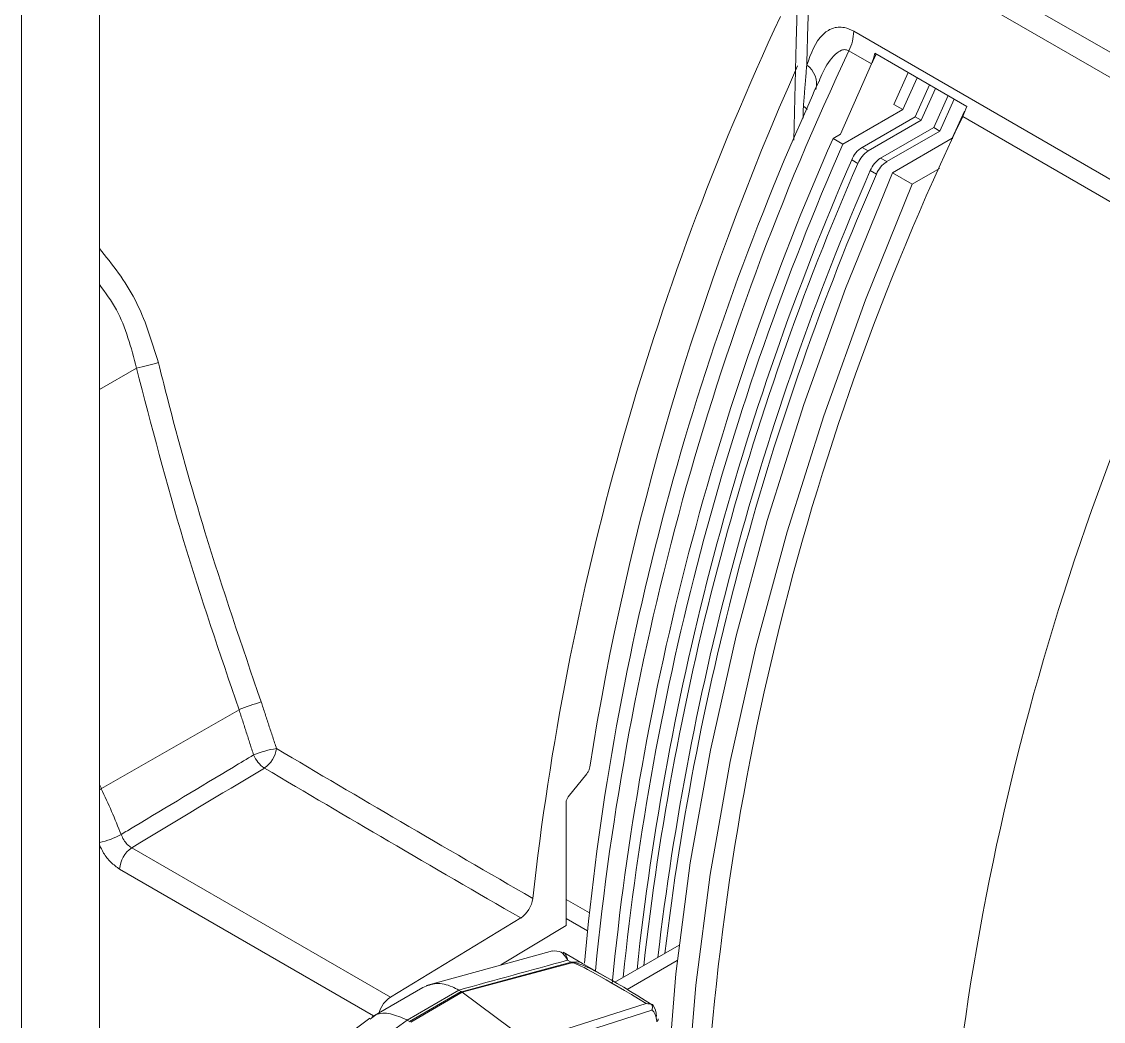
# Model space of a CAD drawing. Extents: x 11 to 120, y 2 to 94.
# Drawn here: x 18.834 to 20.685, y 73.186 to 74.896 of the extents above; entities that cross this region are included whole.
import ezdxf

# ---------------------------------------------------------------- set-up
doc = ezdxf.new("R2010")
doc.units = 0
doc.header["$MEASUREMENT"] = 0
doc.linetypes.add('SLD-Solid', pattern=[0])
doc.layers.add('OBJECT', color=7, linetype='CONTINUOUS')

msp = doc.modelspace()

# ---------------------------------------------------------------- linework, layer by layer
at = {"layer": 'OBJECT', "color": 7, "linetype": 'SLD-Solid', "lineweight": 15}
for p, q in [((18.9669, 79.8738), (18.9669, 72.8371)), ((18.8339, 79.7971), (18.8339, 72.7357)), ((20.1951, 75.1333), (20.869, 74.7443)), ((20.8589, 74.707), (20.185, 75.096)), ((20.2576, 74.8798), (20.8563, 74.5342)), ((20.2882, 74.824), (20.2494, 74.8464)), ((20.2882, 74.824), (20.2959, 74.8408)), ((20.2937, 74.8421), (20.4509, 74.7514)), ((20.2882, 74.824), (20.2349, 74.7039)), ((20.351, 74.809), (20.3264, 74.7545)), ((20.366, 74.8004), (20.3415, 74.7458)), ((20.3627, 74.7336), (20.3873, 74.7881)), ((20.3732, 74.7275), (20.3978, 74.782)), ((20.3264, 74.7545), (20.3415, 74.7458)), ((20.3944, 74.7153), (20.419, 74.7698)), ((20.4049, 74.7092), (20.4295, 74.7637)), ((20.3415, 74.7458), (20.2392, 74.6868)), ((20.4262, 74.6969), (20.4469, 74.7429)), ((20.2719, 74.6812), (20.3627, 74.7336)), ((20.2824, 74.6751), (20.3732, 74.7275)), ((20.3732, 74.7275), (20.3627, 74.7336)), ((20.8481, 74.5008), (20.4441, 74.734)), ((20.2349, 74.7039), (20.2222, 74.6966)), ((20.3036, 74.6629), (20.3944, 74.7153)), ((20.3142, 74.6568), (20.4049, 74.7092)), ((20.4049, 74.7092), (20.3944, 74.7153)), ((20.2222, 74.6966), (20.2392, 74.6868)), ((20.2719, 74.6812), (20.2824, 74.6751)), ((20.3239, 74.6379), (20.4262, 74.6969)), ((20.427, 74.6964), (20.4262, 74.6969)), ((20.3036, 74.6629), (20.3142, 74.6568)), ((20.2646, 74.6537), (20.2541, 74.6598)), ((20.3578, 74.6183), (20.4044, 74.6452)), ((20.2964, 74.6353), (20.2858, 74.6414)), ((20.3578, 74.6183), (20.3239, 74.6379)), ((19.0305, 74.3037), (18.9669, 74.2672)), ((19.2059, 73.7194), (18.9703, 73.5843)), ((19.8009, 73.6098), (19.7692, 73.5703)), ((18.9669, 73.5916), (18.9703, 73.5843)), ((18.9669, 73.5824), (18.9703, 73.5843)), ((19.7656, 73.3505), (19.7656, 73.5612)), ((19.0223, 73.483), (19.4648, 73.2276)), ((19.4362, 73.1958), (19.0016, 73.4466)), ((19.8054, 73.3718), (19.7656, 73.3948)), ((19.6879, 73.3631), (19.4648, 73.2276)), ((19.7656, 73.3505), (19.654, 73.2827)), ((19.7656, 73.3621), (19.8021, 73.3411)), ((19.9587, 73.3166), (19.8491, 73.2533)), ((19.7937, 73.2853), (19.7606, 73.3044)), ((19.5864, 73.237), (19.7741, 73.2873)), ((19.7752, 73.2866), (19.5874, 73.2363)), ((19.7681, 73.2908), (19.7741, 73.2873)), ((19.8471, 73.2545), (19.7937, 73.2853)), ((19.9557, 73.2904), (19.8701, 73.2409)), ((19.5205, 73.2444), (19.4335, 73.1942)), ((19.4938, 73.1884), (19.5822, 73.2395)), ((19.5858, 73.2373), (19.4974, 73.1863)), ((19.5818, 73.2397), (19.5822, 73.2395)), ((19.5822, 73.2395), (19.5858, 73.2373)), ((19.5858, 73.2373), (19.5864, 73.237)), ((19.4999, 73.1851), (19.5879, 73.236)), ((19.5874, 73.2363), (19.5879, 73.236)), ((19.5879, 73.236), (19.6993, 73.1527)), ((19.9025, 73.2167), (19.7005, 73.1521)), ((19.7195, 73.1439), (19.9123, 73.2056)), ((19.4938, 73.1884), (19.4935, 73.1886)), ((19.4974, 73.1863), (19.4938, 73.1884))]:
    msp.add_line(p, q, dxfattribs=at)
at = {"layer": 'OBJECT', "color": 7, "linetype": 'SLD-Solid', "lineweight": 15, "flags": 128}
for points in [[(20.1673, 75.122), (20.1594, 74.8611), (20.1554, 74.6936)], [(20.1977, 74.7941), (20.1901, 74.7771), (20.1871, 74.7698)], [(20.1715, 74.7518), (20.1778, 74.7463), (20.1781, 74.746)], [(20.3239, 74.6379), (20.2438, 74.44), (20.1723, 74.2415), (20.1097, 74.0431), (20.0563, 73.8457), (20.0123, 73.6502), (19.9779, 73.4572), (19.9532, 73.2676), (19.9384, 73.0823), (19.9334, 72.9019), (19.9384, 72.7272), (19.9532, 72.559), (19.9779, 72.398), (20.0123, 72.2447), (20.0563, 72.0999), (20.1097, 71.9642), (20.1723, 71.838), (20.2438, 71.7221), (20.3239, 71.6167)], [(20.3578, 74.6183), (20.2777, 74.4204), (20.2062, 74.2219), (20.1436, 74.0235), (20.0902, 73.8262), (20.0463, 73.6306), (20.0118, 73.4376), (19.9872, 73.248), (19.9723, 73.0627), (19.9674, 72.8823), (19.9723, 72.7076), (19.9872, 72.5394), (20.0118, 72.3784), (20.0463, 72.2251), (20.0902, 72.0803), (20.1436, 71.9446), (20.2062, 71.8185), (20.2777, 71.7025), (20.3578, 71.5971)], [(19.7424, 73.3067), (19.6951, 73.2939), (19.5264, 73.2476)], [(19.7768, 73.2875), (19.783, 73.2881), (19.7887, 73.2874), (19.7937, 73.2853), (19.7937, 73.2853)], [(19.4648, 73.2276), (19.4608, 73.2246), (19.4569, 73.2209), (19.4533, 73.2166), (19.4502, 73.2117), (19.4476, 73.2066), (19.4457, 73.2013), (19.4457, 73.2013)], [(19.4295, 73.1916), (19.2598, 73.064), (19.1474, 72.979)], [(19.9205, 73.1863), (19.9216, 73.1872), (19.9224, 73.1883), (19.9229, 73.1894), (19.923, 73.1906), (19.923, 73.1906)]]:
    msp.add_lwpolyline(points, dxfattribs=at)
at = {"layer": 'OBJECT', "color": 7, "linetype": 'SLD-Solid', "lineweight": 15}
for centre, radius, start, end in [((24.5038, 72.8632), 4.8249, 154.9672, 173.6534), ((20.1726, 74.883), 0.0851, 334.5116, 357.8245), ((24.5785, 72.8067), 4.7856, 154.7718, 174.4129), ((24.5151, 72.8777), 4.7674, 155.9469, 171.0291), ((20.1539, 74.7894), 0.0401, 346.9432, 54.3875), ((24.403, 72.8682), 4.625, 155.7222, 174.8213), ((24.5618, 72.7625), 4.5653, 154.415, 178.3612), ((24.546, 72.7943), 4.7238, 156.2524, 174.4573), ((24.5738, 72.7809), 4.7351, 156.2648, 174.1756), ((20.2964, 74.6427), 0.0456, 122.5267, 158.085), ((20.307, 74.6366), 0.0456, 122.5267, 158.085), ((20.3282, 74.6244), 0.0456, 122.5267, 158.085), ((24.599, 72.7661), 4.7396, 156.4505, 173.8353), ((24.6161, 72.7578), 4.7466, 156.4579, 173.6608), ((20.3387, 74.6183), 0.0456, 122.5267, 158.085), ((24.6507, 72.7411), 4.7606, 156.4729, 173.3098), ((24.6678, 72.7328), 4.7675, 156.4803, 173.1357), ((24.9657, 72.5293), 4.5653, 154.415, 178.3612), ((18.7961, 75.3303), 1.053, 282.8624, 284.9574), ((19.3987, 73.2281), 0.5278, 107.0677, 111.4245), ((19.2978, 73.4767), 0.1784, 98.9572, 112.0474), ((19.2238, 73.6586), 0.0465, 303.0894, 352.952), ((19.275, 73.6595), 0.0475, 201.6672, 237.2072), ((17.8417, 73.0508), 1.2483, 21.377, 25.2989), ((18.945, 73.6106), 0.1203, 280.4947, 299.4899), ((19.0479, 73.4445), 0.0463, 123.5404, 177.3258), ((19.6618, 73.4021), 0.047, 303.8013, 353.124), ((19.7623, 73.2668), 0.0237, 56.8484, 59.988), ((19.7563, 73.2862), 0.0206, 0.9878, 3.589), ((19.9193, 73.1898), 0.00372, 287.7956, 347.385), ((19.913, 73.1901), 0.01, 353.5344, 0), ((19.913, 73.1901), 0.01, 0, 2.6099)]:
    msp.add_arc(centre, radius, start, end, dxfattribs=at)
for centre, major_axis, ratio, start_param, end_param in [((20.2397, 74.8404), (0.0367, 0.0501), 0.810256, 4.963753, 5.278112), ((20.4213, 74.7356), (0.0287, 0.055), 0.340719, 4.860677, 5.175037), ((24.7171, 77.5076), (25.1934, 15.3003), 0.016891, 4.474128, 4.483365), ((19.7727, 73.5653), (0.005, 0.00866), 0.577456, 1.309193, 2.356174), ((21.2983, 72.4625), (5.759, 1.2811), 0.198331, 1.795372, 1.829063), ((20.1659, 73.0012), (0.3934, -0.2851), 0.067897, 3.033861, 3.086525), ((20.1725, 73.0273), (0.3977, -0.259), 0.033271, 3.05906, 3.111723), ((20.1659, 73.0012), (0.3934, -0.2851), 0.067897, 2.312196, 3.033861), ((20.1725, 73.0273), (0.3977, -0.259), 0.033271, 2.338395, 3.05906), ((19.8871, 73.1626), (0.0231, 0.0444), 0.54529, 5.527407, 6.189238), ((19.8796, 73.1664), (0.028, 0.0531), 0.550734, 5.531084, 6.011733), ((23.7984, 74.3869), (13.5348, 9.6488), 0.094709, 1.826303, 1.841815), ((18.8064, 72.6894), (0.6943, 0.494), 0.104684, 0.034736, 0.047827)]:
    msp.add_ellipse(centre, major_axis=major_axis, ratio=ratio, start_param=start_param, end_param=end_param, dxfattribs=at)
for points in [[(20.185, 75.096), (20.1772, 74.822)], [(20.2959, 74.8408), (20.2882, 74.824)], [(20.1715, 74.7518), (20.1772, 74.822)], [(20.1708, 74.7307), (20.1715, 74.7518)], [(19.2308, 73.642), (19.2059, 73.7194)], [(19.2438, 73.7326), (19.27, 73.6529)], [(19.5874, 73.2363), (19.5864, 73.237)]]:
    msp.add_open_spline(points, degree=1, dxfattribs=at)
for points, knots in [([(20.1772, 74.822), (20.1845, 74.8417), (20.1944, 74.8688), (20.2202, 74.8859), (20.2389, 74.8884), (20.2522, 74.8823), (20.2576, 74.8798)], [0, 0, 0, 0, 0.50075, 0.686143, 0.873077, 1, 1, 1, 1]), ([(20.2494, 74.8464), (20.2475, 74.8472), (20.2432, 74.849), (20.2349, 74.8472), (20.2201, 74.8364), (20.2075, 74.8169), (20.2003, 74.7991), (20.1982, 74.7939)], [0, 0, 0, 0, 0.078074, 0.175193, 0.341224, 0.805773, 1, 1, 1, 1]), ([(18.9669, 74.5083), (18.9891, 74.4807), (19.0335, 74.4253), (19.0564, 74.3504), (19.0679, 74.3129)], [0, 0, 0, 0, 0.499118, 1, 1, 1, 1]), ([(19.0305, 74.3037), (19.0213, 74.3388), (19.0071, 74.3926), (18.9772, 74.4327), (18.9669, 74.4466)], [0, 0, 0, 0, 0.654069, 1, 1, 1, 1]), ([(19.0679, 74.3129), (19.0728, 74.2935), (19.0972, 74.1966), (19.1516, 74.0016), (19.2107, 73.8293), (19.2438, 73.7326)], [0, 0, 0, 0, 0.098894, 0.494584, 1, 1, 1, 1]), ([(19.2059, 73.7194), (19.1731, 73.8154), (19.1072, 74.0079), (19.0561, 74.205), (19.0305, 74.3037)], [0, 0, 0, 0, 0.499048, 1, 1, 1, 1]), ([(19.27, 73.6529), (19.3407, 73.6111), (19.4861, 73.5253), (19.633, 73.4402), (19.7084, 73.3965)], [0, 0, 0, 0, 0.486, 1, 1, 1, 1]), ([(19.0042, 73.5059), (19.0114, 73.5102), (19.0755, 73.5487), (19.151, 73.5941), (19.2193, 73.6351), (19.2308, 73.642)], [0, 0, 0, 0, 0.095661, 0.848073, 1, 1, 1, 1]), ([(19.6879, 73.3631), (19.6124, 73.4068), (19.4655, 73.4919), (19.32, 73.5778), (19.2492, 73.6196)], [0, 0, 0, 0, 0.514, 1, 1, 1, 1]), ([(19.8009, 73.6098), (19.8018, 73.6111), (19.8038, 73.6139), (19.8054, 73.6179), (19.8058, 73.6202), (19.806, 73.6211)], [0, 0, 0, 0, 0.392012, 0.784023, 1, 1, 1, 1]), ([(19.0042, 73.5059), (19.0055, 73.5028), (19.0082, 73.4967), (19.0147, 73.4883), (19.0197, 73.4848), (19.0223, 73.483)], [0, 0, 0, 0, 0.323785, 0.647476, 1, 1, 1, 1]), ([(19.0016, 73.4466), (18.9965, 73.4503), (18.9865, 73.4573), (18.9742, 73.4727), (18.9691, 73.4836), (18.9669, 73.4884)], [0, 0, 0, 0, 0.377496, 0.724071, 1, 1, 1, 1]), ([(19.7424, 73.3066), (19.7474, 73.3067), (19.7571, 73.3071), (19.7644, 73.2974), (19.7678, 73.2914), (19.7681, 73.2908), (19.7681, 73.2908)], [0, 0, 0, 0, 0.499211, 0.956971, 0.994826, 1, 1, 1, 1]), ([(19.7681, 73.2908), (19.7681, 73.2908), (19.768, 73.2914), (19.7674, 73.2932), (19.7655, 73.2985), (19.7636, 73.3039), (19.7607, 73.3038), (19.7602, 73.3038)], [0, 0, 0, 0, 0.008533, 0.081528, 0.262289, 0.889437, 1, 1, 1, 1]), ([(19.5818, 73.2397), (19.5782, 73.2416), (19.5652, 73.2486), (19.5429, 73.2533), (19.5278, 73.2472), (19.5206, 73.2442)], [0, 0, 0, 0, 0.16589, 0.597716, 1, 1, 1, 1]), ([(19.4935, 73.1886), (19.4838, 73.1928), (19.4645, 73.2011), (19.4424, 73.2006), (19.4336, 73.1929), (19.4305, 73.1902)], [0, 0, 0, 0, 0.396049, 0.792094, 1, 1, 1, 1]), ([(19.9121, 73.215), (19.9091, 73.2158), (19.906, 73.2166), (19.9026, 73.2167), (19.9025, 73.2167)], [0, 0, 0, 0, 0.980027, 1, 1, 1, 1]), ([(19.9145, 73.2134), (19.9145, 73.2134), (19.9143, 73.2144), (19.9138, 73.2152), (19.9125, 73.215), (19.9121, 73.215)], [0, 0, 0, 0, 0.021182, 0.71712, 1, 1, 1, 1]), ([(19.9123, 73.2056), (19.9123, 73.2056), (19.9125, 73.2063), (19.913, 73.208), (19.9133, 73.2109), (19.9128, 73.2134), (19.9122, 73.2147), (19.9121, 73.215)], [0, 0, 0, 0, 0.017181, 0.202287, 0.556603, 0.898381, 1, 1, 1, 1])]:
    msp.add_open_spline(points, degree=3, knots=knots, dxfattribs=at)

doc.saveas('drawing.dxf')
